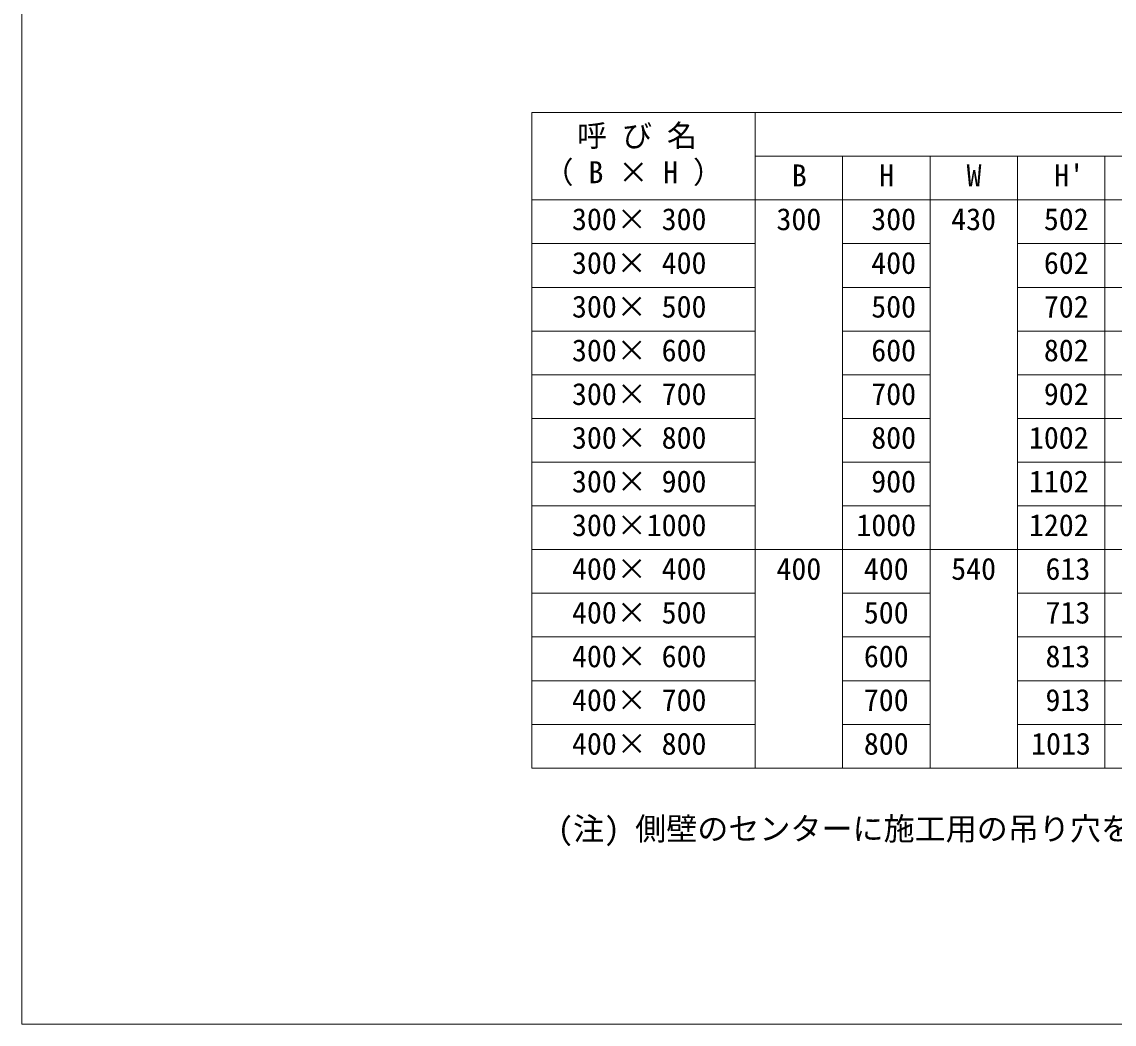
# Model space of a CAD drawing. Units: millimetres, scale not verified. Extents: x 14445 to 39803, y 10010 to 18037.
# Drawn here: x 17003 to 18825, y 11716 to 13387 of the extents above; entities that cross this region are included whole.
import ezdxf
from ezdxf.enums import TextEntityAlignment as Align

# ---------------------------------------------------------------- set-up
doc = ezdxf.new("R2010")
doc.units = ezdxf.units.MM
doc.header["$LTSCALE"] = 25
for name, color, linetype, lineweight in [('(0-0)', 7, 'Continuous', 18), ('0_2', 7, 'Continuous', 9), ('枠', 5, 'Continuous', 5)]:
    doc.layers.add(name, color=color, linetype=linetype, lineweight=lineweight)
doc.styles.add('ＭＳ ゴシック', font='')
doc.styles.get('ＭＳ ゴシック').set_extended_font_data('MS Gothic')

msp = doc.modelspace()

# ---------------------------------------------------------------- linework, layer by layer
at = {"layer": '0_2'}
for p, q in [((17853.65, 13236.07), (21751.42, 13236.07)), ((17853.65, 13236.07), (17853.65, 12142.58)), ((18226.19, 13236.07), (18226.19, 12142.58)), ((18226.19, 13163.17), (21532.72, 13163.17)), ((18371.99, 13163.17), (18371.99, 12142.58)), ((18517.79, 13163.17), (18517.79, 12142.58)), ((18663.59, 13163.17), (18663.59, 12142.58)), ((18809.39, 13163.17), (18809.39, 12142.58)), ((17853.65, 13090.28), (21751.42, 13090.28)), ((18226.19, 13017.37), (17853.65, 13017.37)), ((18371.99, 13017.37), (18517.79, 13017.37)), ((18663.59, 13017.37), (18809.39, 13017.37)), ((18970.17, 13017.37), (18809.39, 13017.37)), ((18226.19, 12944.47), (17853.65, 12944.47)), ((18371.99, 12944.47), (18517.79, 12944.47)), ((18663.59, 12944.47), (18809.39, 12944.47)), ((18970.17, 12944.47), (18809.39, 12944.47)), ((18226.19, 12871.57), (17853.65, 12871.57)), ((18371.99, 12871.57), (18517.79, 12871.57)), ((18663.59, 12871.57), (18809.39, 12871.57)), ((18970.17, 12871.57), (18809.39, 12871.57)), ((18226.19, 12798.68), (17853.65, 12798.68)), ((18371.99, 12798.68), (18517.79, 12798.68)), ((18663.59, 12798.68), (18809.39, 12798.68)), ((18970.17, 12798.68), (18809.39, 12798.68)), ((18226.19, 12725.78), (17853.65, 12725.78)), ((18371.99, 12725.78), (18517.79, 12725.78)), ((18663.59, 12725.78), (18809.39, 12725.78)), ((18970.17, 12725.78), (18809.39, 12725.78)), ((18226.19, 12652.88), (17853.65, 12652.88)), ((18371.99, 12652.88), (18517.79, 12652.88)), ((18663.59, 12652.88), (18809.39, 12652.88)), ((18970.17, 12652.88), (18809.39, 12652.88)), ((18226.19, 12579.98), (17853.65, 12579.98)), ((18371.99, 12579.98), (18517.79, 12579.98)), ((18663.59, 12579.98), (18809.39, 12579.98)), ((18970.17, 12579.98), (18809.39, 12579.98)), ((17853.65, 12507.08), (18809.39, 12507.08)), ((18970.17, 12507.08), (18809.39, 12507.08)), ((18226.19, 12434.18), (17853.65, 12434.18)), ((18371.99, 12434.18), (18517.79, 12434.18)), ((18663.59, 12434.18), (18809.39, 12434.18)), ((18970.17, 12434.18), (18809.39, 12434.18)), ((18226.19, 12361.28), (17853.65, 12361.28)), ((18371.99, 12361.28), (18517.79, 12361.28)), ((18663.59, 12361.28), (18809.39, 12361.28)), ((18970.17, 12361.28), (18809.39, 12361.28)), ((18226.19, 12288.38), (17853.65, 12288.38)), ((18371.99, 12288.38), (18517.79, 12288.38)), ((18663.59, 12288.38), (18809.39, 12288.38)), ((18970.17, 12288.38), (18809.39, 12288.38)), ((18226.19, 12215.48), (17853.65, 12215.48)), ((18371.99, 12215.48), (18517.79, 12215.48)), ((18663.59, 12215.48), (18809.39, 12215.48)), ((18970.17, 12215.48), (18809.39, 12215.48)), ((17853.65, 12142.58), (21751.42, 12142.58))]:
    msp.add_line(p, q, dxfattribs=at)
at = {"layer": '枠', "lineweight": 20}
for q in [(17002.53, 15575.57), (22602.53, 11715.57)]:
    msp.add_line((17002.53, 11715.57), q, dxfattribs=at)

# ---------------------------------------------------------------- texts
at = {"layer": '(0-0)', "style": 'ＭＳ ゴシック'}
msp.add_text('呼 び 名', height=36.66, dxfattribs=at).set_placement((18028.92, 13197.45), align=Align.MIDDLE_CENTER)
msp.add_text('（ B × H ）', height=36.66, dxfattribs=at).set_placement((18022.75, 13107.15), align=Align.BOTTOM_CENTER)
for s, p in [('B', (18287.25, 13101.72)), ('H', (18433.05, 13101.72)), ('W', (18578.85, 13101.73)), ("H'", (18725.05, 13101.73)), ('300× 300', (17920.37, 13028.83)), ('300', (18261.59, 13028.82)), ('300', (18419.76, 13028.82)), ('430', (18553.19, 13028.83)), (' 502', (18682.83, 13028.83)), ('300× 400', (17920.37, 12955.92)), ('400', (18419.76, 12955.92)), (' 602', (18682.83, 12955.92)), ('300× 500', (17920.37, 12883.02)), ('500', (18419.76, 12883.02)), (' 702', (18682.83, 12883.02)), ('600', (18419.76, 12810.12)), (' 802', (18682.83, 12810.13)), ('300× 700', (17920.37, 12737.23)), ('700', (18419.76, 12737.22)), (' 902', (18682.83, 12737.23)), ('300× 800', (17920.37, 12664.33)), ('800', (18419.76, 12664.31)), ('1002', (18682.83, 12664.33)), ('300× 900', (17920.37, 12591.43)), ('900', (18419.76, 12591.41)), ('1102', (18682.83, 12591.43)), ('300×1000', (17920.37, 12518.53)), ('1000', (18394.89, 12518.51)), ('1202', (18682.83, 12518.53)), ('400× 400', (17920.37, 12445.63)), ('400', (18261.59, 12445.61)), ('400', (18407.39, 12445.61)), ('540', (18553.19, 12445.63)), (' 613', (18685.53, 12445.63)), ('400× 500', (17920.37, 12372.73)), ('500', (18407.39, 12372.71)), (' 713', (18685.53, 12372.73)), ('400× 600', (17920.37, 12299.83)), ('600', (18407.39, 12299.8)), (' 813', (18685.53, 12299.83)), ('700', (18407.39, 12226.9)), (' 913', (18685.53, 12226.93)), ('400× 800', (17920.37, 12154.03)), ('800', (18407.39, 12154)), ('1013', (18686.49, 12154.03))]:
    msp.add_text(s, height=36.66, dxfattribs=at).set_placement(p, align=Align.BOTTOM_LEFT)
for s, p in [('300× 600', (17920.37, 12810.12)), ('400× 700', (17920.37, 12226.93))]:
    msp.add_text(s, height=36.66, rotation=0.001, dxfattribs=at).set_placement(p, align=Align.BOTTOM_LEFT)
at = {"layer": '0_2', "style": 'ＭＳ ゴシック'}
msp.add_text('(注) 側壁のセンターに施工用の吊り穴を設けてあります。', height=37.98, dxfattribs=at).set_placement((17896.58, 12011.1), align=Align.BOTTOM_LEFT)

doc.saveas('drawing.dxf')
